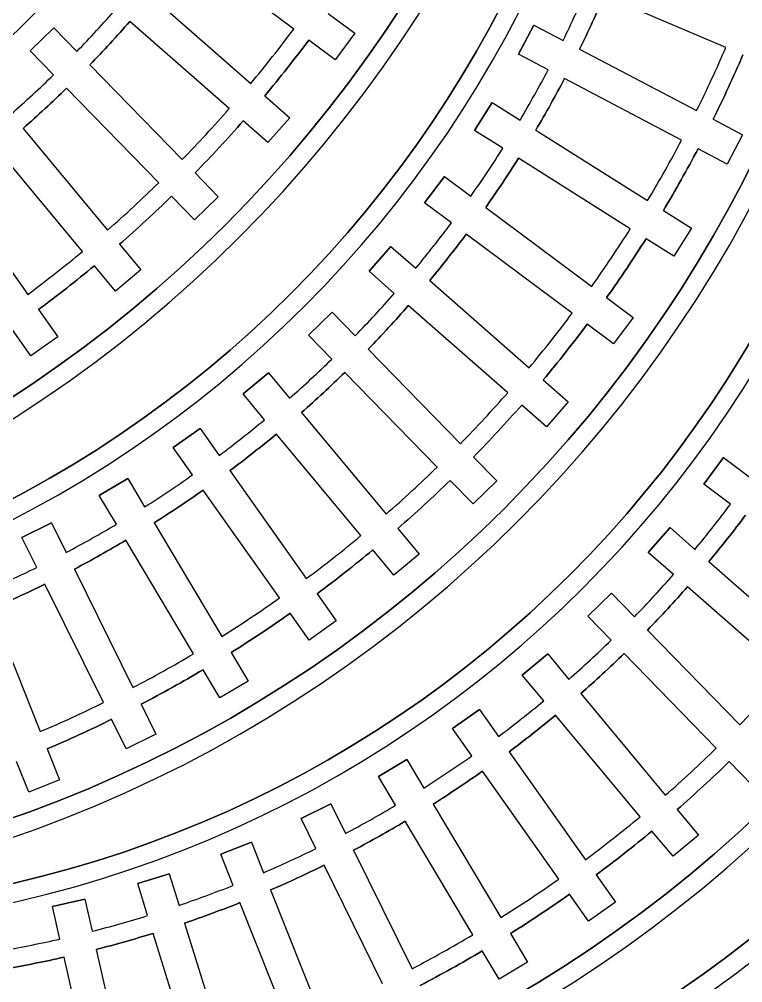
# Model space of a CAD drawing. Header units: millimetres. Extents: x 32 to 618, y 131 to 681.
# Drawn here: x 267.6 to 442.6, y 248.1 to 481.5 of the extents above; entities that cross this region are included whole.
import ezdxf

# ---------------------------------------------------------------- set-up
doc = ezdxf.new("R2010")
doc.units = ezdxf.units.MM
doc.layers.add('TechDraw', color=7, linetype='CONTINUOUS')

msp = doc.modelspace()

# ---------------------------------------------------------------- linework, layer by layer
at = {"layer": 'TechDraw', "color": 7}
for points in [[(334.0088, 479.0957), (308.3733, 498.24835)], [(334.0088, 479.0957), (308.3733, 498.24835)], [(299.5271, 487.0095), (323.5894, 465.897)], [(299.5271, 487.0095), (323.5894, 465.897)], [(438.5452, 474.5953), (409.1472, 487.2342)], [(438.5452, 474.5953), (409.1472, 487.2342)], [(318.3893, 459.8168), (294.3355, 480.9217)], [(318.3893, 459.8168), (294.3355, 480.9217)], [(342.3219, 482.871), (348.7771, 478.0482), (343.9891, 471.6393), (337.6138, 476.4024)], [(342.3219, 482.871), (348.7771, 478.0482), (343.9891, 471.6393), (337.6138, 476.4024)], [(342.3219, 482.871), (348.7771, 478.0482)], [(275.8423, 467.9741), (270.1828, 473.7866), (275.9145, 479.3675), (281.4942, 473.637)], [(275.8423, 467.9741), (270.1828, 473.7866), (275.9145, 479.3675), (281.4942, 473.637)], [(275.9145, 479.3675), (270.1828, 473.7866)], [(275.9145, 479.3675), (281.4942, 473.637)], [(395.5601, 469.2056), (388.3814, 472.9847), (392.108, 480.0637), (399.1854, 476.3379)], [(395.5601, 469.2056), (388.3814, 472.9847), (392.108, 480.0637), (399.1854, 476.3379)], [(392.108, 480.0637), (388.3814, 472.9847)], [(392.108, 480.0637), (399.1854, 476.3379)], [(343.9891, 471.6393), (337.6138, 476.4024)], [(348.7771, 478.0482), (343.9891, 471.6393)], [(275.8423, 467.9741), (270.1828, 473.7866)], [(403.169, 474.2408), (431.4952, 459.3289)], [(403.169, 474.2408), (431.4952, 459.3289)], [(395.5601, 469.2056), (388.3814, 472.9847)], [(284.6347, 470.4116), (306.9664, 447.4763)], [(284.6347, 470.4116), (306.9664, 447.4763)], [(427.8582, 452.2027), (399.542, 467.1093)], [(427.8582, 452.2027), (399.542, 467.1093)], [(301.3053, 441.8228), (278.9816, 464.7499)], [(301.3053, 441.8228), (278.9816, 464.7499)], [(326.973, 462.9282), (333.03, 457.6138), (327.7538, 451.6003), (321.7718, 456.8489)], [(326.973, 462.9282), (333.03, 457.6138), (327.7538, 451.6003), (321.7718, 456.8489)], [(326.973, 462.9282), (333.03, 457.6138)], [(384.5824, 450.2022), (377.7223, 454.533), (381.9928, 461.2977), (388.7561, 457.0281)], [(384.5824, 450.2022), (377.7223, 454.533), (381.9928, 461.2977), (388.7561, 457.0281)], [(381.9928, 461.2977), (377.7223, 454.533)], [(381.9928, 461.2977), (388.7561, 457.0281)], [(333.03, 457.6138), (327.7538, 451.6003)], [(268.4861, 455.0333), (288.9494, 430.4166)], [(268.4861, 455.0333), (288.9494, 430.4166)], [(327.7538, 451.6003), (321.7718, 456.8489)], [(435.4782, 457.232), (442.6082, 453.4784), (438.8822, 446.3994), (431.8402, 450.1065)], [(435.4782, 457.232), (442.6082, 453.4784), (438.8822, 446.3994), (431.8402, 450.1065)], [(435.4782, 457.232), (442.6082, 453.4784)], [(384.5824, 450.2022), (377.7223, 454.533)], [(392.5628, 454.625), (419.6312, 437.53662)], [(392.5628, 454.625), (419.6312, 437.53662)], [(442.6082, 453.4784), (438.8822, 446.3994)], [(282.8622, 425.2247), (262.4061, 449.8327)], [(282.8622, 425.2247), (262.4061, 449.8327)], [(438.8822, 446.3994), (431.8402, 450.1065)], [(415.4462, 430.71777), (388.3875, 447.8)], [(415.4462, 430.71777), (388.3875, 447.8)], [(310.1067, 444.2512), (315.728, 438.4779), (309.9963, 432.897), (304.4446, 438.5987)], [(310.1067, 444.2512), (315.728, 438.4779), (309.9963, 432.897), (304.4446, 438.5987)], [(310.1067, 444.2512), (315.728, 438.4779)], [(372.1475, 432.11879), (365.6483, 436.9744), (370.4365, 443.38326), (376.8439, 438.59619)], [(372.1475, 432.11879), (365.6483, 436.9744), (370.4365, 443.38326), (376.8439, 438.59619)], [(370.4365, 443.38326), (365.6483, 436.9744)], [(370.4365, 443.38326), (376.8439, 438.59619)], [(251.18063, 440.9695), (269.6495, 414.8231)], [(251.18063, 440.9695), (269.6495, 414.8231)], [(309.9963, 432.897), (304.4446, 438.5987)], [(315.728, 438.4779), (309.9963, 432.897)], [(372.1475, 432.11879), (365.6483, 436.9744)], [(380.4503, 435.90177), (406.0949, 416.7423)], [(380.4503, 435.90177), (406.0949, 416.7423)], [(423.4382, 435.13367), (430.2522, 430.83216), (425.9812, 424.0674), (419.2522, 428.31558)], [(423.4382, 435.13367), (430.2522, 430.83216), (425.9812, 424.0674), (419.2522, 428.31558)], [(423.4382, 435.13367), (430.2522, 430.83216)], [(401.3879, 410.2728), (375.7524, 429.42545)], [(401.3879, 410.2728), (375.7524, 429.42545)], [(430.2522, 430.83216), (425.9812, 424.0674)], [(425.9812, 424.0674), (419.2522, 428.31558)], [(291.827, 426.955), (296.978, 420.7585), (290.826, 415.6445), (285.7388, 421.7642)], [(291.827, 426.955), (296.978, 420.7585), (290.826, 415.6445), (285.7388, 421.7642)], [(291.827, 426.955), (296.978, 420.7585)], [(358.3321, 415.0667), (352.2339, 420.4173), (357.5102, 426.43072), (363.5222, 421.1557)], [(358.3321, 415.0667), (352.2339, 420.4173), (357.5102, 426.43072), (363.5222, 421.1557)], [(357.5102, 426.43072), (352.2339, 420.4173)], [(357.5102, 426.43072), (363.5222, 421.1557)], [(290.826, 415.6445), (285.7388, 421.7642)], [(296.978, 420.7585), (290.826, 415.6445)], [(358.3321, 415.0667), (352.2339, 420.4173)], [(366.9062, 418.1866), (390.9685, 397.0741)], [(366.9062, 418.1866), (390.9685, 397.0741)], [(409.701, 414.0481), (416.1562, 409.2253), (411.3682, 402.8164), (404.9929, 407.5795)], [(409.701, 414.0481), (416.1562, 409.2253), (411.3682, 402.8164), (404.9929, 407.5795)], [(409.701, 414.0481), (416.1562, 409.2253)], [(272.2466, 411.1464), (276.8956, 404.565), (270.3613, 399.949), (265.7699, 406.4493)], [(272.2466, 411.1464), (276.8956, 404.565), (270.3613, 399.949), (265.7699, 406.4493)], [(272.2466, 411.1464), (276.8956, 404.565)], [(385.7684, 390.9939), (361.7146, 412.0988)], [(385.7684, 390.9939), (361.7146, 412.0988)], [(343.2214, 399.1512), (337.5619, 404.9637), (343.2936, 410.5446), (348.8733, 404.8141)], [(343.2214, 399.1512), (337.5619, 404.9637), (343.2936, 410.5446), (348.8733, 404.8141)], [(343.2936, 410.5446), (337.5619, 404.9637)], [(343.2936, 410.5446), (348.8733, 404.8141)], [(416.1562, 409.2253), (411.3682, 402.8164)], [(270.3613, 399.949), (265.7699, 406.4493)], [(411.3682, 402.8164), (404.9929, 407.5795)], [(276.8956, 404.565), (270.3613, 399.949)], [(343.2214, 399.1512), (337.5619, 404.9637)], [(352.0138, 401.5887), (374.3455, 378.6534)], [(352.0138, 401.5887), (374.3455, 378.6534)], [(326.9086, 384.4702), (321.7226, 390.7089), (327.8745, 395.8229), (332.9874, 389.6723)], [(326.9086, 384.4702), (321.7226, 390.7089), (327.8745, 395.8229), (332.9874, 389.6723)], [(327.8745, 395.8229), (321.7226, 390.7089)], [(327.8745, 395.8229), (332.9874, 389.6723)], [(368.6844, 372.9999), (346.3607, 395.927)], [(368.6844, 372.9999), (346.3607, 395.927)], [(394.3521, 394.1053), (400.4091, 388.7909), (395.1329, 382.7774), (389.1509, 388.026)], [(394.3521, 394.1053), (400.4091, 388.7909), (395.1329, 382.7774), (389.1509, 388.026)], [(394.3521, 394.1053), (400.4091, 388.7909)], [(326.9086, 384.4702), (321.7226, 390.7089)], [(395.1329, 382.7774), (389.1509, 388.026)], [(400.4091, 388.7909), (395.1329, 382.7774)], [(335.8652, 386.2104), (356.3285, 361.5937)], [(335.8652, 386.2104), (356.3285, 361.5937)], [(309.49423, 371.1145), (304.81364, 377.7408), (311.3479, 382.3563), (315.96242, 375.8236)], [(309.49423, 371.1145), (304.81364, 377.7408), (311.3479, 382.3563), (315.96242, 375.8236)], [(311.3479, 382.3563), (304.81364, 377.7408)], [(311.3479, 382.3563), (315.96242, 375.8236)], [(350.2413, 356.4018), (329.7852, 381.0098)], [(350.2413, 356.4018), (329.7852, 381.0098)], [(309.49423, 371.1145), (304.81364, 377.7408)], [(377.4858, 375.4283), (383.1071, 369.655), (377.3754, 364.0741), (371.8237, 369.7758)], [(377.4858, 375.4283), (383.1071, 369.655), (377.3754, 364.0741), (371.8237, 369.7758)], [(377.4858, 375.4283), (383.1071, 369.655)], [(439.7143, 364.04119), (433.2151, 368.8968), (438.0033, 375.30566), (444.4107, 370.51859)], [(439.7143, 364.04119), (433.2151, 368.8968), (438.0033, 375.30566), (444.4107, 370.51859)], [(438.0033, 375.30566), (433.2151, 368.8968)], [(438.0033, 375.30566), (444.4107, 370.51859)], [(318.55973, 372.1466), (337.0286, 346.0002)], [(318.55973, 372.1466), (337.0286, 346.0002)], [(291.0857, 359.1662), (286.9394, 366.1393), (293.8156, 370.228), (297.9034, 363.3533)], [(291.0857, 359.1662), (286.9394, 366.1393), (293.8156, 370.228), (297.9034, 363.3533)], [(293.8156, 370.228), (286.9394, 366.1393)], [(293.8156, 370.228), (297.9034, 363.3533)], [(377.3754, 364.0741), (371.8237, 369.7758)], [(383.1071, 369.655), (377.3754, 364.0741)], [(439.7143, 364.04119), (433.2151, 368.8968)], [(330.5528, 341.3019), (312.09049, 367.439)], [(330.5528, 341.3019), (312.09049, 367.439)], [(291.0857, 359.1662), (286.9394, 366.1393)], [(271.7964, 348.699), (268.21, 355.976), (275.3858, 359.5125), (278.9216, 352.3383)], [(271.7964, 348.699), (268.21, 355.976), (275.3858, 359.5125), (278.9216, 352.3383)], [(275.3858, 359.5125), (268.21, 355.976)], [(275.3858, 359.5125), (278.9216, 352.3383)], [(300.20418, 359.4838), (316.56469, 331.9691)], [(300.20418, 359.4838), (316.56469, 331.9691)], [(359.2061, 358.1321), (364.3571, 351.9356), (358.2051, 346.8216), (353.1179, 352.9413)], [(359.2061, 358.1321), (364.3571, 351.9356), (358.2051, 346.8216), (353.1179, 352.9413)], [(359.2061, 358.1321), (364.3571, 351.9356)], [(425.8989, 346.9891), (419.8007, 352.3397), (425.077, 358.35312), (431.089, 353.0781)], [(425.8989, 346.9891), (419.8007, 352.3397), (425.077, 358.35312), (431.089, 353.0781)], [(425.077, 358.35312), (419.8007, 352.3397)], [(425.077, 358.35312), (431.089, 353.0781)], [(271.7964, 348.699), (268.21, 355.976)], [(309.74021, 327.7931), (293.3855, 355.2983)], [(309.74021, 327.7931), (293.3855, 355.2983)], [(358.2051, 346.8216), (353.1179, 352.9413)], [(425.8989, 346.9891), (419.8007, 352.3397)], [(364.3571, 351.9356), (358.2051, 346.8216)], [(434.473, 350.109), (458.5353, 328.9965)], [(434.473, 350.109), (458.5353, 328.9965)], [(280.9117, 348.3003), (295.063, 319.5871)], [(280.9117, 348.3003), (295.063, 319.5871)], [(287.9319, 315.9591), (273.7857, 344.6626)], [(287.9319, 315.9591), (273.7857, 344.6626)], [(453.3352, 322.9163), (429.2814, 344.0212)], [(453.3352, 322.9163), (429.2814, 344.0212)], [(339.6257, 342.3235), (344.2747, 335.7421), (337.7404, 331.1261), (333.149, 337.6264)], [(339.6257, 342.3235), (344.2747, 335.7421), (337.7404, 331.1261), (333.149, 337.6264)], [(339.6257, 342.3235), (344.2747, 335.7421)], [(410.7882, 331.0736), (405.1287, 336.8861), (410.8604, 342.467), (416.4401, 336.7365)], [(410.7882, 331.0736), (405.1287, 336.8861), (410.8604, 342.467), (416.4401, 336.7365)], [(410.8604, 342.467), (405.1287, 336.8861)], [(410.8604, 342.467), (416.4401, 336.7365)], [(260.8013, 338.6649), (272.6561, 308.9291)], [(260.8013, 338.6649), (272.6561, 308.9291)], [(337.7404, 331.1261), (333.149, 337.6264)], [(410.7882, 331.0736), (405.1287, 336.8861)], [(344.2747, 335.7421), (337.7404, 331.1261)], [(419.5806, 333.5111), (441.9123, 310.5758)], [(419.5806, 333.5111), (441.9123, 310.5758)], [(318.86529, 328.1001), (322.9836, 321.1741), (316.10734, 317.0851), (312.04008, 323.9251)], [(318.86529, 328.1001), (322.9836, 321.1741), (316.10734, 317.0851), (312.04008, 323.9251)], [(318.86529, 328.1001), (322.9836, 321.1741)], [(394.4754, 316.3926), (389.2894, 322.6313), (395.4413, 327.7453), (400.5542, 321.5947)], [(394.4754, 316.3926), (389.2894, 322.6313), (395.4413, 327.7453), (400.5542, 321.5947)], [(395.4413, 327.7453), (389.2894, 322.6313)], [(395.4413, 327.7453), (400.5542, 321.5947)], [(436.2512, 304.9223), (413.9275, 327.8494)], [(436.2512, 304.9223), (413.9275, 327.8494)], [(316.10734, 317.0851), (312.04008, 323.9251)], [(394.4754, 316.3926), (389.2894, 322.6313)], [(322.9836, 321.1741), (316.10734, 317.0851)], [(403.432, 318.1328), (423.8953, 293.5161)], [(403.432, 318.1328), (423.8953, 293.5161)], [(297.0529, 315.5491), (300.61513, 308.3211), (293.4393, 304.7841), (289.9212, 311.9231)], [(297.0529, 315.5491), (300.61513, 308.3211), (293.4393, 304.7841), (289.9212, 311.9231)], [(297.0529, 315.5491), (300.61513, 308.3211)], [(377.06103, 303.0369), (372.38044, 309.6632), (378.9147, 314.2787), (383.52922, 307.746)], [(377.06103, 303.0369), (372.38044, 309.6632), (378.9147, 314.2787), (383.52922, 307.746)], [(378.9147, 314.2787), (372.38044, 309.6632)], [(378.9147, 314.2787), (383.52922, 307.746)], [(417.8081, 288.3242), (397.352, 312.9322)], [(417.8081, 288.3242), (397.352, 312.9322)], [(293.4393, 304.7841), (289.9212, 311.9231)], [(300.61513, 308.3211), (293.4393, 304.7841)], [(377.06103, 303.0369), (372.38044, 309.6632)], [(445.0526, 307.3507), (450.6739, 301.5774), (444.9422, 295.9965), (439.3905, 301.6982)], [(445.0526, 307.3507), (450.6739, 301.5774), (444.9422, 295.9965), (439.3905, 301.6982)], [(274.3231, 304.7481), (277.3072, 297.2631), (269.876, 294.3001), (266.9289, 301.6931)], [(274.3231, 304.7481), (277.3072, 297.2631), (269.876, 294.3001), (266.9289, 301.6931)], [(274.3231, 304.7481), (277.3072, 297.2631)], [(386.12653, 304.069), (404.5954, 277.9226)], [(386.12653, 304.069), (404.5954, 277.9226)], [(269.876, 294.3001), (266.9289, 301.6931)], [(358.6525, 291.0886), (354.5062, 298.0617), (361.3824, 302.1504), (365.4702, 295.2757)], [(358.6525, 291.0886), (354.5062, 298.0617), (361.3824, 302.1504), (365.4702, 295.2757)], [(361.3824, 302.1504), (354.5062, 298.0617)], [(361.3824, 302.1504), (365.4702, 295.2757)], [(444.9422, 295.9965), (439.3905, 301.6982)], [(398.1196, 273.2243), (379.65729, 299.3614)], [(398.1196, 273.2243), (379.65729, 299.3614)], [(277.3072, 297.2631), (269.876, 294.3001)], [(358.6525, 291.0886), (354.5062, 298.0617)], [(339.3632, 280.6214), (335.7768, 287.8984), (342.9526, 291.4349), (346.4884, 284.2607)], [(339.3632, 280.6214), (335.7768, 287.8984), (342.9526, 291.4349), (346.4884, 284.2607)], [(342.9526, 291.4349), (335.7768, 287.8984)], [(342.9526, 291.4349), (346.4884, 284.2607)], [(367.77098, 291.4062), (384.13149, 263.8915)], [(367.77098, 291.4062), (384.13149, 263.8915)], [(426.7729, 290.0545), (431.9239, 283.858), (425.7719, 278.744), (420.6847, 284.8637)], [(426.7729, 290.0545), (431.9239, 283.858), (425.7719, 278.744), (420.6847, 284.8637)], [(426.7729, 290.0545), (431.9239, 283.858)], [(339.3632, 280.6214), (335.7768, 287.8984)], [(377.30701, 259.7155), (360.9523, 287.2207)], [(377.30701, 259.7155), (360.9523, 287.2207)], [(425.7719, 278.744), (420.6847, 284.8637)], [(431.9239, 283.858), (425.7719, 278.744)], [(319.3121, 271.7), (316.3077, 279.2359), (323.7389, 282.1985), (326.7009, 274.769)], [(319.3121, 271.7), (316.3077, 279.2359), (323.7389, 282.1985), (326.7009, 274.769)], [(323.7389, 282.1985), (316.3077, 279.2359)], [(323.7389, 282.1985), (326.7009, 274.769)], [(348.4785, 280.2227), (362.6298, 251.5095)], [(348.4785, 280.2227), (362.6298, 251.5095)], [(319.3121, 271.7), (316.3077, 279.2359)], [(355.4987, 247.8815), (341.3525, 276.585)], [(355.4987, 247.8815), (341.3525, 276.585)], [(298.6229, 264.3795), (296.219, 272.1276), (303.8598, 274.4981), (306.2297, 266.8595)], [(298.6229, 264.3795), (296.219, 272.1276), (303.8598, 274.4981), (306.2297, 266.8595)], [(303.8598, 274.4981), (296.219, 272.1276)], [(303.8598, 274.4981), (306.2297, 266.8595)], [(407.1925, 274.2459), (411.8415, 267.6645), (405.3072, 263.0485), (400.7158, 269.5488)], [(407.1925, 274.2459), (411.8415, 267.6645), (405.3072, 263.0485), (400.7158, 269.5488)], [(407.1925, 274.2459), (411.8415, 267.6645)], [(298.6229, 264.3795), (296.219, 272.1276)], [(277.423, 258.7045), (275.635, 266.6175), (283.4377, 268.3811), (285.201, 260.5795)], [(277.423, 258.7045), (275.635, 266.6175), (283.4377, 268.3811), (285.201, 260.5795)], [(283.4377, 268.3811), (275.635, 266.6175)], [(283.4377, 268.3811), (285.201, 260.5795)], [(328.3681, 270.5873), (340.2229, 240.8515)], [(328.3681, 270.5873), (340.2229, 240.8515)], [(405.3072, 263.0485), (400.7158, 269.5488)], [(277.423, 258.7045), (275.635, 266.6175)], [(332.8292, 237.7955), (320.9786, 267.5195)], [(332.8292, 237.7955), (320.9786, 267.5195)], [(411.8415, 267.6645), (405.3072, 263.0485)], [(307.5636, 262.5595), (317.0489, 231.9855)], [(307.5636, 262.5595), (317.0489, 231.9855)], [(309.4382, 229.5185), (299.9563, 260.0815)], [(309.4382, 229.5185), (299.9563, 260.0815)], [(386.43209, 260.0225), (390.5504, 253.0965), (383.67414, 249.0075), (379.60688, 255.8475)], [(386.43209, 260.0225), (390.5504, 253.0965), (383.67414, 249.0075), (379.60688, 255.8475)], [(386.43209, 260.0225), (390.5504, 253.0965)], [(286.1935, 256.1885), (293.2507, 224.9645)], [(286.1935, 256.1885), (293.2507, 224.9645)], [(383.67414, 249.0075), (379.60688, 255.8475)], [(285.4699, 223.1025), (278.4151, 254.3155)], [(285.4699, 223.1025), (278.4151, 254.3155)], [(390.5504, 253.0965), (383.67414, 249.0075)]]:
    msp.add_lwpolyline(points, dxfattribs=at)
for points in [[(68.29, 397.497), (225.13887, 397.497), (352.29, 524.64813), (352.29, 681.497)], [(347.79, 681.497), (347.79, 527.13341), (222.65359, 401.997), (68.29, 401.997)], [(68.29, 397.497), (225.13887, 397.497), (352.29, 524.64813), (352.29, 681.497)], [(68.29, 401.997), (222.65359, 401.997), (347.79, 527.13341), (347.79, 681.497)], [(94.072, 334.6922), (271.0793, 334.6922), (414.572, 478.1849), (414.572, 655.1922)], [(410.072, 655.1922), (410.072, 480.6702), (268.594, 339.1922), (94.072, 339.1922)], [(94.072, 334.6922), (271.0793, 334.6922), (414.572, 478.1849), (414.572, 655.1922)], [(94.072, 339.1922), (268.594, 339.1922), (410.072, 480.6702), (410.072, 655.1922)], [(135.669, 328.6741), (292.51787, 328.6741), (419.669, 455.82523), (419.669, 612.6741)], [(415.169, 612.6741), (415.169, 458.31051), (290.03259, 333.1741), (135.669, 333.1741)], [(135.669, 328.6741), (292.51787, 328.6741), (419.669, 455.82523), (419.669, 612.6741)], [(135.669, 333.1741), (290.03259, 333.1741), (415.169, 458.31051), (415.169, 612.6741)], [(161.451, 265.8693), (338.4583, 265.8693), (481.951, 409.362), (481.951, 586.3693)], [(477.451, 586.3693), (477.451, 411.8473), (335.973, 270.3693), (161.451, 270.3693)], [(161.451, 265.8693), (338.4583, 265.8693), (481.951, 409.362), (481.951, 586.3693)], [(161.451, 270.3693), (335.973, 270.3693), (477.451, 411.8473), (477.451, 586.3693)], [(203.236, 260.5964), (360.08487, 260.5964), (487.236, 387.74753), (487.236, 544.5964)], [(482.736, 544.5964), (482.736, 390.23281), (357.59959, 265.0964), (203.236, 265.0964)], [(203.236, 260.5964), (360.08487, 260.5964), (487.236, 387.74753), (487.236, 544.5964)], [(203.236, 265.0964), (357.59959, 265.0964), (482.736, 390.23281), (482.736, 544.5964)], [(229.019, 197.792), (406.0263, 197.792), (549.519, 341.2847), (549.519, 518.292)], [(545.019, 518.292), (545.019, 343.77), (403.541, 202.292), (229.019, 202.292)], [(229.019, 197.792), (406.0263, 197.792), (549.519, 341.2847), (549.519, 518.292)], [(229.019, 202.292), (403.541, 202.292), (545.019, 343.77), (545.019, 518.292)], [(399.1854, 476.3379), (401.2331, 480.5133), (403.1762, 484.7392), (405.013, 489.0116)], [(399.1854, 476.3379), (401.2331, 480.5133), (403.1762, 484.7392), (405.013, 489.0116)], [(399.1854, 476.3379), (401.2331, 480.5133), (403.1762, 484.7392), (405.013, 489.0116)], [(409.1472, 487.2342), (407.2638, 482.8536), (405.2705, 478.5211), (403.169, 474.2408)], [(403.169, 474.2408), (405.2705, 478.5211), (407.2638, 482.8536), (409.1472, 487.2342)], [(281.4942, 473.637), (284.7319, 476.9753), (287.8858, 480.3939), (290.953, 483.8896)], [(281.4942, 473.637), (284.7319, 476.9753), (287.8858, 480.3939), (290.953, 483.8896)], [(281.4942, 473.637), (284.7319, 476.9753), (287.8858, 480.3939), (290.953, 483.8896)], [(294.3355, 480.9217), (291.1907, 477.3375), (287.9561, 473.833), (284.6347, 470.4116)], [(284.6347, 470.4116), (287.9561, 473.833), (291.1907, 477.3375), (294.3355, 480.9217)], [(323.5894, 465.897), (327.179, 470.2034), (330.6534, 474.6045), (334.0088, 479.0957)], [(323.5894, 465.897), (327.179, 470.2034), (330.6534, 474.6045), (334.0088, 479.0957)], [(271.273, 194.119), (428.12187, 194.119), (555.273, 321.27013), (555.273, 478.119)], [(550.773, 478.119), (550.773, 323.75541), (425.63659, 198.619), (271.273, 198.619)], [(271.273, 194.119), (428.12187, 194.119), (555.273, 321.27013), (555.273, 478.119)], [(271.273, 198.619), (425.63659, 198.619), (550.773, 323.75541), (550.773, 478.119)], [(337.6138, 476.4024), (334.1878, 471.8168), (330.6396, 467.3238), (326.973, 462.9282)], [(337.6138, 476.4024), (334.1878, 471.8168), (330.6396, 467.3238), (326.973, 462.9282)], [(326.973, 462.9282), (330.6396, 467.3238), (334.1878, 471.8168), (337.6138, 476.4024)], [(431.4952, 459.3289), (433.9802, 464.3543), (436.3312, 469.4448), (438.5452, 474.5953)], [(431.4952, 459.3289), (433.9802, 464.3543), (436.3312, 469.4448), (438.5452, 474.5953)], [(442.6792, 472.8179), (440.4192, 467.5592), (438.0172, 462.3621), (435.4782, 457.232)], [(442.6792, 472.8179), (440.4192, 467.5592), (438.0172, 462.3621), (435.4782, 457.232)], [(435.4782, 457.232), (438.0172, 462.3621), (440.4192, 467.5592), (442.6792, 472.8179)], [(388.7561, 457.0281), (391.1251, 461.03), (393.3938, 465.0904), (395.5601, 469.2056)], [(388.7561, 457.0281), (391.1251, 461.03), (393.3938, 465.0904), (395.5601, 469.2056)], [(388.7561, 457.0281), (391.1251, 461.03), (393.3938, 465.0904), (395.5601, 469.2056)], [(265.6083, 458.4952), (269.098, 461.5692), (272.5104, 464.7298), (275.8423, 467.9741)], [(265.6083, 458.4952), (269.098, 461.5692), (272.5104, 464.7298), (275.8423, 467.9741)], [(265.6083, 458.4952), (269.098, 461.5692), (272.5104, 464.7298), (275.8423, 467.9741)], [(399.542, 467.1093), (397.3208, 462.8899), (394.9937, 458.7272), (392.5628, 454.625)], [(392.5628, 454.625), (394.9937, 458.7272), (397.3208, 462.8899), (399.542, 467.1093)], [(278.9816, 464.7499), (275.5652, 461.4235), (272.0656, 458.1836), (268.4861, 455.0333)], [(268.4861, 455.0333), (272.0656, 458.1836), (275.5652, 461.4235), (278.9816, 464.7499)], [(306.9664, 447.4763), (310.8828, 451.4878), (314.6918, 455.6027), (318.3893, 459.8168)], [(306.9664, 447.4763), (310.8828, 451.4878), (314.6918, 455.6027), (318.3893, 459.8168)], [(321.7718, 456.8489), (317.9966, 452.5463), (314.1069, 448.3455), (310.1067, 444.2512)], [(321.7718, 456.8489), (317.9966, 452.5463), (314.1069, 448.3455), (310.1067, 444.2512)], [(310.1067, 444.2512), (314.1069, 448.3455), (317.9966, 452.5463), (321.7718, 456.8489)], [(297.0557, 131.315), (474.063, 131.315), (617.5557, 274.8077), (617.5557, 451.815)], [(613.0557, 451.815), (613.0557, 277.293), (471.5777, 135.815), (297.0557, 135.815)], [(297.0557, 131.315), (474.063, 131.315), (617.5557, 274.8077), (617.5557, 451.815)], [(297.0557, 135.815), (471.5777, 135.815), (613.0557, 277.293), (613.0557, 451.815)], [(419.6312, 437.53662), (422.5032, 442.35149), (425.2462, 447.2419), (427.8582, 452.2027)], [(419.6312, 437.53662), (422.5032, 442.35149), (425.2462, 447.2419), (427.8582, 452.2027)], [(376.8439, 438.59619), (379.5195, 442.39989), (382.0998, 446.2698), (384.5824, 450.2022)], [(376.8439, 438.59619), (379.5195, 442.39989), (382.0998, 446.2698), (384.5824, 450.2022)], [(376.8439, 438.59619), (379.5195, 442.39989), (382.0998, 446.2698), (384.5824, 450.2022)], [(431.8402, 450.1065), (429.1732, 445.04143), (426.3722, 440.04869), (423.4382, 435.13367)], [(431.8402, 450.1065), (429.1732, 445.04143), (426.3722, 440.04869), (423.4382, 435.13367)], [(423.4382, 435.13367), (426.3722, 440.04869), (429.1732, 445.04143), (431.8402, 450.1065)], [(388.3875, 447.8), (385.8421, 443.76794), (383.1955, 439.80059), (380.4503, 435.90177)], [(380.4503, 435.90177), (383.1955, 439.80059), (385.8421, 443.76794), (388.3875, 447.8)], [(288.9494, 430.4166), (293.1685, 434.1084), (297.2886, 437.9118), (301.3053, 441.8228)], [(288.9494, 430.4166), (293.1685, 434.1084), (297.2886, 437.9118), (301.3053, 441.8228)], [(304.4446, 438.5987), (300.3434, 434.6055), (296.1361, 430.7229), (291.827, 426.955)], [(304.4446, 438.5987), (300.3434, 434.6055), (296.1361, 430.7229), (291.827, 426.955)], [(291.827, 426.955), (296.1361, 430.7229), (300.3434, 434.6055), (304.4446, 438.5987)], [(363.5222, 421.1557), (366.4881, 424.7377), (369.364, 428.39323), (372.1475, 432.11879)], [(363.5222, 421.1557), (366.4881, 424.7377), (369.364, 428.39323), (372.1475, 432.11879)], [(363.5222, 421.1557), (366.4881, 424.7377), (369.364, 428.39323), (372.1475, 432.11879)], [(375.7524, 429.42545), (372.8985, 425.6055), (369.9488, 421.858), (366.9062, 418.1866)], [(366.9062, 418.1866), (369.9488, 421.858), (372.8985, 425.6055), (375.7524, 429.42545)], [(406.0949, 416.7423), (409.3356, 421.317), (412.4542, 425.9771), (415.4462, 430.71777)], [(406.0949, 416.7423), (409.3356, 421.317), (412.4542, 425.9771), (415.4462, 430.71777)], [(419.2522, 428.31558), (416.1962, 423.4753), (413.0112, 418.7178), (409.701, 414.0481)], [(419.2522, 428.31558), (416.1962, 423.4753), (413.0112, 418.7178), (409.701, 414.0481)], [(409.701, 414.0481), (413.0112, 418.7178), (416.1962, 423.4753), (419.2522, 428.31558)], [(269.6495, 414.8231), (274.1452, 418.1725), (278.551, 421.6409), (282.8622, 425.2247)], [(269.6495, 414.8231), (274.1452, 418.1725), (278.551, 421.6409), (282.8622, 425.2247)], [(285.7388, 421.7642), (281.337, 418.1051), (276.838, 414.5646), (272.2466, 411.1464)], [(285.7388, 421.7642), (281.337, 418.1051), (276.838, 414.5646), (272.2466, 411.1464)], [(272.2466, 411.1464), (276.838, 414.5646), (281.337, 418.1051), (285.7388, 421.7642)], [(348.8733, 404.8141), (352.111, 408.1524), (355.2649, 411.571), (358.3321, 415.0667)], [(348.8733, 404.8141), (352.111, 408.1524), (355.2649, 411.571), (358.3321, 415.0667)], [(348.8733, 404.8141), (352.111, 408.1524), (355.2649, 411.571), (358.3321, 415.0667)], [(361.7146, 412.0988), (358.5698, 408.5146), (355.3352, 405.0101), (352.0138, 401.5887)], [(352.0138, 401.5887), (355.3352, 405.0101), (358.5698, 408.5146), (361.7146, 412.0988)], [(390.9685, 397.0741), (394.5581, 401.3805), (398.0325, 405.7816), (401.3879, 410.2728)], [(390.9685, 397.0741), (394.5581, 401.3805), (398.0325, 405.7816), (401.3879, 410.2728)], [(404.9929, 407.5795), (401.5669, 402.9939), (398.0187, 398.5009), (394.3521, 394.1053)], [(404.9929, 407.5795), (401.5669, 402.9939), (398.0187, 398.5009), (394.3521, 394.1053)], [(394.3521, 394.1053), (398.0187, 398.5009), (401.5669, 402.9939), (404.9929, 407.5795)], [(332.9874, 389.6723), (336.4771, 392.7463), (339.8895, 395.9069), (343.2214, 399.1512)], [(332.9874, 389.6723), (336.4771, 392.7463), (339.8895, 395.9069), (343.2214, 399.1512)], [(332.9874, 389.6723), (336.4771, 392.7463), (339.8895, 395.9069), (343.2214, 399.1512)], [(346.3607, 395.927), (342.9443, 392.6006), (339.4447, 389.3607), (335.8652, 386.2104)], [(335.8652, 386.2104), (339.4447, 389.3607), (342.9443, 392.6006), (346.3607, 395.927)], [(374.3455, 378.6534), (378.2619, 382.6649), (382.0709, 386.7798), (385.7684, 390.9939)], [(374.3455, 378.6534), (378.2619, 382.6649), (382.0709, 386.7798), (385.7684, 390.9939)], [(389.1509, 388.026), (385.3757, 383.7234), (381.486, 379.5226), (377.4858, 375.4283)], [(389.1509, 388.026), (385.3757, 383.7234), (381.486, 379.5226), (377.4858, 375.4283)], [(377.4858, 375.4283), (381.486, 379.5226), (385.3757, 383.7234), (389.1509, 388.026)], [(315.96242, 375.8236), (319.68252, 378.6143), (323.3324, 381.4974), (326.9086, 384.4702)], [(315.96242, 375.8236), (319.68252, 378.6143), (323.3324, 381.4974), (326.9086, 384.4702)], [(315.96242, 375.8236), (319.68252, 378.6143), (323.3324, 381.4974), (326.9086, 384.4702)], [(329.7852, 381.0098), (326.1184, 377.9616), (322.3754, 375.0063), (318.55973, 372.1466)], [(318.55973, 372.1466), (322.3754, 375.0063), (326.1184, 377.9616), (329.7852, 381.0098)], [(297.9034, 363.3533), (301.83096, 365.8435), (305.69578, 368.4314), (309.49423, 371.1145)], [(297.9034, 363.3533), (301.83096, 365.8435), (305.69578, 368.4314), (309.49423, 371.1145)], [(297.9034, 363.3533), (301.83096, 365.8435), (305.69578, 368.4314), (309.49423, 371.1145)], [(356.3285, 361.5937), (360.5476, 365.2855), (364.6677, 369.0889), (368.6844, 372.9999)], [(356.3285, 361.5937), (360.5476, 365.2855), (364.6677, 369.0889), (368.6844, 372.9999)], [(371.8237, 369.7758), (367.7225, 365.7826), (363.5152, 361.9), (359.2061, 358.1321)], [(371.8237, 369.7758), (367.7225, 365.7826), (363.5152, 361.9), (359.2061, 358.1321)], [(359.2061, 358.1321), (363.5152, 361.9), (367.7225, 365.7826), (371.8237, 369.7758)], [(312.09049, 367.439), (308.1958, 364.6879), (304.23244, 362.0353), (300.20418, 359.4838)], [(300.20418, 359.4838), (304.23244, 362.0353), (308.1958, 364.6879), (312.09049, 367.439)], [(431.089, 353.0781), (434.0549, 356.6601), (436.9308, 360.31563), (439.7143, 364.04119)], [(431.089, 353.0781), (434.0549, 356.6601), (436.9308, 360.31563), (439.7143, 364.04119)], [(431.089, 353.0781), (434.0549, 356.6601), (436.9308, 360.31563), (439.7143, 364.04119)], [(443.3192, 361.34785), (440.4653, 357.5279), (437.5156, 353.7804), (434.473, 350.109)], [(434.473, 350.109), (437.5156, 353.7804), (440.4653, 357.5279), (443.3192, 361.34785)], [(278.9216, 352.3383), (283.0325, 354.5127), (287.0884, 356.7894), (291.0857, 359.1662)], [(278.9216, 352.3383), (283.0325, 354.5127), (287.0884, 356.7894), (291.0857, 359.1662)], [(278.9216, 352.3383), (283.0325, 354.5127), (287.0884, 356.7894), (291.0857, 359.1662)], [(293.3855, 355.2983), (289.287, 352.8613), (285.1277, 350.5279), (280.9117, 348.3003)], [(280.9117, 348.3003), (285.1277, 350.5279), (289.287, 352.8613), (293.3855, 355.2983)], [(337.0286, 346.0002), (341.5243, 349.3496), (345.9301, 352.818), (350.2413, 356.4018)], [(337.0286, 346.0002), (341.5243, 349.3496), (345.9301, 352.818), (350.2413, 356.4018)], [(353.1179, 352.9413), (348.7161, 349.2822), (344.2171, 345.7417), (339.6257, 342.3235)], [(353.1179, 352.9413), (348.7161, 349.2822), (344.2171, 345.7417), (339.6257, 342.3235)], [(339.6257, 342.3235), (344.2171, 345.7417), (348.7161, 349.2822), (353.1179, 352.9413)], [(259.1341, 342.8466), (263.4029, 344.6918), (267.625, 346.6432), (271.7964, 348.699)], [(259.1341, 342.8466), (263.4029, 344.6918), (267.625, 346.6432), (271.7964, 348.699)], [(259.1341, 342.8466), (263.4029, 344.6918), (267.625, 346.6432), (271.7964, 348.699)], [(416.4401, 336.7365), (419.6778, 340.0748), (422.8317, 343.4934), (425.8989, 346.9891)], [(416.4401, 336.7365), (419.6778, 340.0748), (422.8317, 343.4934), (425.8989, 346.9891)], [(416.4401, 336.7365), (419.6778, 340.0748), (422.8317, 343.4934), (425.8989, 346.9891)], [(273.7857, 344.6626), (269.5086, 342.5547), (265.1791, 340.5548), (260.8013, 338.6649)], [(260.8013, 338.6649), (265.1791, 340.5548), (269.5086, 342.5547), (273.7857, 344.6626)], [(429.2814, 344.0212), (426.1366, 340.437), (422.902, 336.9325), (419.5806, 333.5111)], [(419.5806, 333.5111), (422.902, 336.9325), (426.1366, 340.437), (429.2814, 344.0212)], [(316.56469, 331.9691), (321.3093, 334.9551), (325.9737, 338.0674), (330.5528, 341.3019)], [(316.56469, 331.9691), (321.3093, 334.9551), (325.9737, 338.0674), (330.5528, 341.3019)], [(333.149, 337.6264), (328.4737, 334.3241), (323.7108, 331.1471), (318.86529, 328.1001)], [(333.149, 337.6264), (328.4737, 334.3241), (323.7108, 331.1471), (318.86529, 328.1001)], [(318.86529, 328.1001), (323.7108, 331.1471), (328.4737, 334.3241), (333.149, 337.6264)], [(400.5542, 321.5947), (404.0439, 324.6687), (407.4563, 327.8293), (410.7882, 331.0736)], [(400.5542, 321.5947), (404.0439, 324.6687), (407.4563, 327.8293), (410.7882, 331.0736)], [(400.5542, 321.5947), (404.0439, 324.6687), (407.4563, 327.8293), (410.7882, 331.0736)], [(295.063, 319.5871), (300.0273, 322.1911), (304.92147, 324.9281), (309.74021, 327.7931)], [(295.063, 319.5871), (300.0273, 322.1911), (304.92147, 324.9281), (309.74021, 327.7931)], [(413.9275, 327.8494), (410.5111, 324.523), (407.0115, 321.2831), (403.432, 318.1328)], [(403.432, 318.1328), (407.0115, 321.2831), (410.5111, 324.523), (413.9275, 327.8494)], [(312.04008, 323.9251), (307.12007, 321.0001), (302.12256, 318.2071), (297.0529, 315.5491)], [(312.04008, 323.9251), (307.12007, 321.0001), (302.12256, 318.2071), (297.0529, 315.5491)], [(297.0529, 315.5491), (302.12256, 318.2071), (307.12007, 321.0001), (312.04008, 323.9251)], [(441.9123, 310.5758), (445.8287, 314.5873), (449.6377, 318.7022), (453.3352, 322.9163)], [(441.9123, 310.5758), (445.8287, 314.5873), (449.6377, 318.7022), (453.3352, 322.9163)], [(272.6561, 308.9291), (277.8095, 311.1371), (282.9032, 313.4811), (287.9319, 315.9591)], [(272.6561, 308.9291), (277.8095, 311.1371), (282.9032, 313.4811), (287.9319, 315.9591)], [(383.52922, 307.746), (387.24932, 310.5367), (390.8992, 313.4198), (394.4754, 316.3926)], [(383.52922, 307.746), (387.24932, 310.5367), (390.8992, 313.4198), (394.4754, 316.3926)], [(383.52922, 307.746), (387.24932, 310.5367), (390.8992, 313.4198), (394.4754, 316.3926)], [(397.352, 312.9322), (393.6852, 309.884), (389.9422, 306.9287), (386.12653, 304.069)], [(386.12653, 304.069), (389.9422, 306.9287), (393.6852, 309.884), (397.352, 312.9322)], [(289.9212, 311.9231), (284.7869, 309.3921), (279.5856, 307.0001), (274.3231, 304.7481)], [(289.9212, 311.9231), (284.7869, 309.3921), (279.5856, 307.0001), (274.3231, 304.7481)], [(274.3231, 304.7481), (279.5856, 307.0001), (284.7869, 309.3921), (289.9212, 311.9231)], [(423.8953, 293.5161), (428.1144, 297.2079), (432.2345, 301.0113), (436.2512, 304.9223)], [(423.8953, 293.5161), (428.1144, 297.2079), (432.2345, 301.0113), (436.2512, 304.9223)], [(365.4702, 295.2757), (369.39776, 297.7659), (373.26258, 300.3538), (377.06103, 303.0369)], [(365.4702, 295.2757), (369.39776, 297.7659), (373.26258, 300.3538), (377.06103, 303.0369)], [(365.4702, 295.2757), (369.39776, 297.7659), (373.26258, 300.3538), (377.06103, 303.0369)], [(439.3905, 301.6982), (435.2893, 297.705), (431.082, 293.8224), (426.7729, 290.0545)], [(439.3905, 301.6982), (435.2893, 297.705), (431.082, 293.8224), (426.7729, 290.0545)], [(426.7729, 290.0545), (431.082, 293.8224), (435.2893, 297.705), (439.3905, 301.6982)], [(379.65729, 299.3614), (375.7626, 296.6103), (371.79924, 293.9577), (367.77098, 291.4062)], [(367.77098, 291.4062), (371.79924, 293.9577), (375.7626, 296.6103), (379.65729, 299.3614)], [(346.4884, 284.2607), (350.5993, 286.4351), (354.6552, 288.7118), (358.6525, 291.0886)], [(346.4884, 284.2607), (350.5993, 286.4351), (354.6552, 288.7118), (358.6525, 291.0886)], [(346.4884, 284.2607), (350.5993, 286.4351), (354.6552, 288.7118), (358.6525, 291.0886)], [(360.9523, 287.2207), (356.8538, 284.7837), (352.6945, 282.4503), (348.4785, 280.2227)], [(348.4785, 280.2227), (352.6945, 282.4503), (356.8538, 284.7837), (360.9523, 287.2207)], [(404.5954, 277.9226), (409.0911, 281.272), (413.4969, 284.7404), (417.8081, 288.3242)], [(404.5954, 277.9226), (409.0911, 281.272), (413.4969, 284.7404), (417.8081, 288.3242)], [(420.6847, 284.8637), (416.2829, 281.2046), (411.7839, 277.6641), (407.1925, 274.2459)], [(420.6847, 284.8637), (416.2829, 281.2046), (411.7839, 277.6641), (407.1925, 274.2459)], [(407.1925, 274.2459), (411.7839, 277.6641), (416.2829, 281.2046), (420.6847, 284.8637)], [(326.7009, 274.769), (330.9697, 276.6142), (335.1918, 278.5656), (339.3632, 280.6214)], [(326.7009, 274.769), (330.9697, 276.6142), (335.1918, 278.5656), (339.3632, 280.6214)], [(326.7009, 274.769), (330.9697, 276.6142), (335.1918, 278.5656), (339.3632, 280.6214)], [(341.3525, 276.585), (337.0754, 274.4771), (332.7459, 272.4772), (328.3681, 270.5873)], [(328.3681, 270.5873), (332.7459, 272.4772), (337.0754, 274.4771), (341.3525, 276.585)], [(384.13149, 263.8915), (388.8761, 266.8775), (393.5405, 269.9898), (398.1196, 273.2243)], [(384.13149, 263.8915), (388.8761, 266.8775), (393.5405, 269.9898), (398.1196, 273.2243)], [(306.2297, 266.8595), (310.6301, 268.3636), (314.9923, 269.9778), (319.3121, 271.7)], [(306.2297, 266.8595), (310.6301, 268.3636), (314.9923, 269.9778), (319.3121, 271.7)], [(306.2297, 266.8595), (310.6301, 268.3636), (314.9923, 269.9778), (319.3121, 271.7)], [(400.7158, 269.5488), (396.0405, 266.2465), (391.2776, 263.0695), (386.43209, 260.0225)], [(400.7158, 269.5488), (396.0405, 266.2465), (391.2776, 263.0695), (386.43209, 260.0225)], [(386.43209, 260.0225), (391.2776, 263.0695), (396.0405, 266.2465), (400.7158, 269.5488)], [(320.9786, 267.5195), (316.5493, 265.7545), (312.0762, 264.1005), (307.5636, 262.5595)], [(307.5636, 262.5595), (312.0762, 264.1005), (316.5493, 265.7545), (320.9786, 267.5195)], [(285.201, 260.5795), (289.7059, 261.7345), (294.1812, 263.0015), (298.6229, 264.3795)], [(285.201, 260.5795), (289.7059, 261.7345), (294.1812, 263.0015), (298.6229, 264.3795)], [(285.201, 260.5795), (289.7059, 261.7345), (294.1812, 263.0015), (298.6229, 264.3795)], [(299.9563, 260.0815), (295.4021, 258.6685), (290.813, 257.3705), (286.1935, 256.1885)], [(286.1935, 256.1885), (290.813, 257.3705), (295.4021, 258.6685), (299.9563, 260.0815)], [(362.6298, 251.5095), (367.5941, 254.1135), (372.48827, 256.8505), (377.30701, 259.7155)], [(362.6298, 251.5095), (367.5941, 254.1135), (372.48827, 256.8505), (377.30701, 259.7155)], [(263.744, 255.9695), (268.326, 256.7675), (272.887, 257.6795), (277.423, 258.7045)], [(263.744, 255.9695), (268.326, 256.7675), (272.887, 257.6795), (277.423, 258.7045)], [(263.744, 255.9695), (268.326, 256.7675), (272.887, 257.6795), (277.423, 258.7045)], [(379.60688, 255.8475), (374.68687, 252.9225), (369.68936, 250.1295), (364.6197, 247.4715)], [(379.60688, 255.8475), (374.68687, 252.9225), (369.68936, 250.1295), (364.6197, 247.4715)], [(364.6197, 247.4715), (369.68936, 250.1295), (374.68687, 252.9225), (379.60688, 255.8475)], [(278.4151, 254.3155), (273.764, 253.2635), (269.087, 252.3295), (264.389, 251.5145)], [(264.389, 251.5145), (269.087, 252.3295), (273.764, 253.2635), (278.4151, 254.3155)]]:
    msp.add_open_spline(points, degree=3, dxfattribs=at)

doc.saveas('drawing.dxf')
